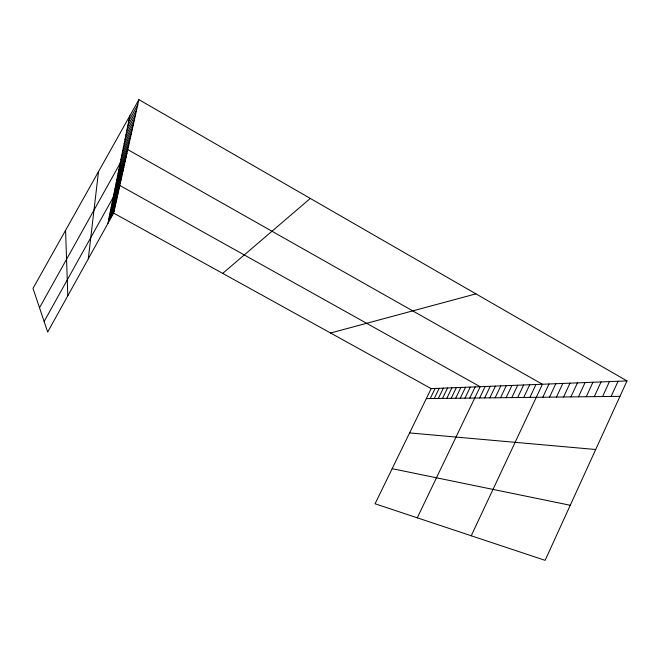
<?xml version="1.0" encoding="UTF-8"?>
<svg xmlns="http://www.w3.org/2000/svg" width="660" height="660" viewBox="0 0 660 660"><rect width="100%" height="100%" fill="white"/><g stroke="black" fill="none" stroke-linecap="round" stroke-linejoin="round"><path stroke-width="0.99" d="M88.291 258.835L98.488 171.666M107.935 223.41L129.822 115.813M138.889 99.652L33 288.387L47.677 332.054L113.652 213.114L138.889 99.652L627 380.919L545.127 560.348L375.053 503.778L431.186 388.624L627 380.919M611.135 396.429L618.073 381.265M602.58 396.528L609.428 381.612M586.261 396.726L592.936 382.255M594.289 396.627L601.054 381.942M570.908 396.907L577.426 382.866M578.465 396.817L585.065 382.569M563.574 396.99L570.009 383.163M549.533 397.155L555.811 383.724M556.454 397.072L562.807 383.443M471.223 535.771L542.404 384.252L127.776 149.622L39.509 307.75M542.809 397.237L549.013 383.988M523.718 397.46L529.716 384.747M529.906 397.386L535.978 384.499M511.83 397.6L517.696 385.217M517.696 397.534L523.628 384.986M495.124 397.798L500.8 385.885M500.552 397.733L506.286 385.671M506.121 397.666L511.921 385.448M484.679 397.922L490.231 386.306M489.835 397.856L495.445 386.1M469.788 398.096L475.167 386.892M417.268 517.819L480.166 386.702L119.806 185.452L44.129 321.502M479.638 397.98L485.141 386.504M460.267 398.211L465.531 387.272M464.97 398.153L470.291 387.09M446.803 398.368L451.91 387.808M451.184 398.318L456.349 387.635M455.672 398.26L460.886 387.461M430.237 398.566L435.146 388.468M434.239 398.516L439.197 388.311M438.331 398.467L443.338 388.146M442.522 398.417L447.579 387.981M114.947 188.933L121.745 176.731M114.378 191.763L121.077 179.718M113.817 194.518L120.433 182.622M112.72 199.898L119.171 188.298M112.183 202.521L118.552 191.07M111.664 205.078L117.95 193.768M111.16 207.578L117.373 196.399M110.665 210.004L116.795 198.965M110.179 212.38L116.242 201.465M109.708 214.69L115.698 203.907M109.255 216.95L115.17 206.291M108.801 219.153L114.65 208.618M108.364 221.306L114.147 210.895M122.48 151.932L130.424 137.709M121.688 155.818L129.517 141.801M120.92 159.58L128.634 145.777M119.46 166.782L126.943 153.368M118.759 170.222L126.134 156.989M118.074 173.563L125.35 160.52M117.414 176.814L124.591 163.944M116.77 179.965L123.849 167.277M116.152 183.043L123.131 170.511M115.541 186.029L122.43 173.662M128.791 120.887L137.701 104.998M127.793 125.788L136.554 110.154M126.835 130.515L135.448 115.137M125.903 135.085L134.376 119.955M125.004 139.507L133.337 124.608M124.138 143.781L132.338 129.121M123.296 147.923L131.365 133.485M222.7 273.388L310.307 198.429M330.577 333.011L475.934 293.873M426.319 398.607L619.971 396.322M409.596 432.927L595.699 449.51M392.164 468.683L570.256 505.271M113.652 213.114L431.186 388.624M65.571 230.332L67.807 295.771"/></g></svg>
